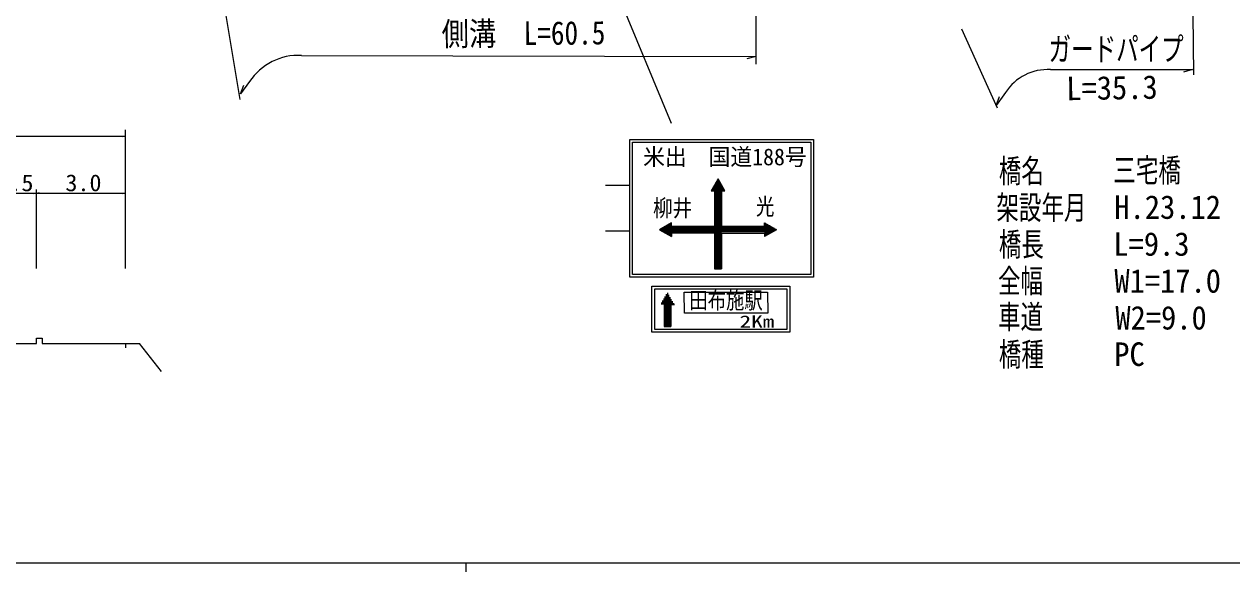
# Model space of a CAD drawing. Units: millimetres, scale not verified. Extents: x 40000 to 680000, y 20000 to 380000.
# Drawn here: x 119900 to 251373, y 204000 to 263649 of the extents above; entities that cross this region are included whole.
import ezdxf
from ezdxf.enums import TextEntityAlignment as Align

# ---------------------------------------------------------------- set-up
doc = ezdxf.new("R2010")
doc.units = ezdxf.units.MM
doc.header["$LTSCALE"] = 1000
for name, color, linetype, lineweight in [('M-BGD', 7, 'Continuous', 25), ('M-STR-HTXT', 7, 'Continuous', 13), ('M-STR-STRC', 7, 'Continuous', 25), ('M-TTL-BAND', 7, 'Continuous', 25)]:
    doc.layers.add(name, color=color, linetype=linetype, lineweight=lineweight)
doc.styles.add('ＭＳ ゴシック', font='')
doc.styles.get('ＭＳ ゴシック').set_extended_font_data('MS Gothic')

msp = doc.modelspace()

# ---------------------------------------------------------------- linework, layer by layer
at = {"layer": 'M-BGD'}
for p, q in [((116713, 228857), (121251, 228857)), ((121251, 228857), (121251, 229462)), ((121251, 229462), (121856, 229462)), ((121856, 229462), (121856, 228857)), ((121856, 228857), (130931, 228857)), ((130931, 228857), (130931, 228403)), ((130931, 228857), (132443, 228857)), ((134863, 225832), (132443, 228857))]:
    msp.add_line(p, q, dxfattribs=at)
at = {"layer": 'M-STR-HTXT'}
for p, q in [((199571, 271661), (199571, 259304)), ((141118, 269101), (143381, 255435)), ((247136, 264731), (247192, 258132)), ((221936, 263127), (225832, 254526)), ((150085, 260245), (199571, 260134)), ((199571, 260134), (198570, 259856)), ((231617, 258702), (247106, 258702)), ((247106, 258702), (246106, 258422)), ((144441, 257387), (143437, 256048)), ((143437, 256048), (143813, 257016)), ((226730, 256212), (225720, 254803)), ((225720, 254803), (226075, 255779)), ((82833, 251467), (130931, 251467)), ((130922, 251465), (130622, 251381)), ((130931, 237055), (130931, 252128)), ((116712, 245247), (121246, 245247)), ((121246, 245247), (120946, 245163)), ((121222, 245243), (121522, 245327)), ((121222, 245243), (130909, 245243)), ((121251, 237055), (121251, 245649)), ((130909, 245243), (130609, 245159))]:
    msp.add_line(p, q, dxfattribs=at)
for centre, radius, start, end in [((149770, 253863), 6390, 87.17987, 146.52588), ((231340, 253203), 5505, 87.12366, 146.86804)]:
    msp.add_arc(centre, radius, start, end, dxfattribs=at)
at = {"layer": 'M-STR-STRC'}
for p, q in [((190386, 252821), (175181, 289498)), ((185823, 236091), (185823, 251091)), ((185823, 251091), (205823, 251091)), ((186123, 236391), (186123, 250791)), ((186123, 250791), (205523, 250791)), ((205523, 250791), (205523, 236391)), ((205823, 251091), (205823, 236091)), ((185823, 246091), (183193, 246091)), ((195436, 246809), (194686, 245509)), ((195925, 245962), (194947, 245962)), ((195850, 246092), (195022, 246092)), ((195775, 246222), (195097, 246222)), ((195700, 246352), (195173, 246352)), ((195625, 246482), (195248, 246482)), ((195550, 246612), (195323, 246612)), ((195475, 246742), (195398, 246742)), ((196186, 245509), (195436, 246809)), ((194686, 245509), (195066, 245509)), ((196150, 245572), (194722, 245572)), ((196075, 245702), (194797, 245702)), ((196000, 245832), (194872, 245832)), ((195066, 245509), (195066, 241632)), ((195806, 245442), (195066, 245442)), ((195806, 245312), (195066, 245312)), ((195806, 245182), (195066, 245182)), ((195806, 245052), (195066, 245052)), ((195806, 244922), (195066, 244922)), ((195806, 244792), (195066, 244792)), ((195806, 244662), (195066, 244662)), ((195806, 245509), (196186, 245509)), ((195806, 245509), (195806, 241632)), ((195806, 244532), (195066, 244532)), ((195806, 244402), (195066, 244402)), ((195806, 244272), (195066, 244272)), ((195806, 244142), (195066, 244142)), ((195806, 244012), (195066, 244012)), ((195806, 243882), (195066, 243882)), ((195806, 243752), (195066, 243752)), ((195806, 243622), (195066, 243622)), ((195806, 243492), (195066, 243492)), ((195806, 243362), (195066, 243362)), ((195806, 243232), (195066, 243232)), ((190365, 242012), (189066, 241262)), ((190365, 241932), (190227, 241932)), ((190365, 241632), (190365, 242012)), ((195806, 243102), (195066, 243102)), ((195806, 242972), (195066, 242972)), ((195806, 242842), (195066, 242842)), ((195806, 242712), (195066, 242712)), ((195806, 242582), (195066, 242582)), ((195806, 242452), (195066, 242452)), ((195806, 242322), (195066, 242322)), ((195806, 242192), (195066, 242192)), ((195806, 242062), (195066, 242062)), ((195806, 241932), (195066, 241932)), ((200507, 242012), (201806, 241262)), ((200507, 241632), (200507, 242012)), ((200646, 241932), (200507, 241932)), ((185823, 241091), (183193, 241091)), ((189066, 241262), (190365, 240512)), ((201772, 241282), (189101, 241282)), ((201616, 241152), (189257, 241152)), ((201546, 241412), (189326, 241412)), ((201390, 241022), (189482, 241022)), ((201321, 241542), (189551, 241542)), ((190365, 240892), (189707, 240892)), ((190365, 241672), (189776, 241672)), ((190365, 240762), (189932, 240762)), ((190365, 241802), (190001, 241802)), ((190365, 240632), (190157, 240632)), ((190365, 241632), (195066, 241632)), ((190365, 240892), (190365, 240512)), ((195066, 240892), (190365, 240892)), ((195806, 241802), (195066, 241802)), ((195806, 241672), (195066, 241672)), ((195806, 240892), (195066, 240892)), ((195066, 240892), (195066, 237014)), ((195806, 240762), (195066, 240762)), ((195806, 240632), (195066, 240632)), ((195806, 241632), (200507, 241632)), ((195806, 240892), (200507, 240892)), ((195806, 240892), (195806, 237014)), ((200871, 241802), (200507, 241802)), ((201096, 241672), (200507, 241672)), ((201806, 241262), (200507, 240512)), ((201165, 240892), (200507, 240892)), ((200507, 240892), (200507, 240512)), ((200940, 240762), (200507, 240762)), ((200715, 240632), (200507, 240632)), ((195806, 240502), (195066, 240502)), ((195806, 240372), (195066, 240372)), ((195806, 240242), (195066, 240242)), ((195806, 240112), (195066, 240112)), ((195806, 239982), (195066, 239982)), ((195806, 239852), (195066, 239852)), ((195806, 239722), (195066, 239722)), ((195806, 239592), (195066, 239592)), ((195806, 239462), (195066, 239462)), ((195806, 239332), (195066, 239332)), ((195806, 239202), (195066, 239202)), ((195806, 239072), (195066, 239072)), ((195806, 238942), (195066, 238942)), ((195806, 238812), (195066, 238812)), ((195806, 238682), (195066, 238682)), ((195806, 238552), (195066, 238552)), ((195806, 238422), (195066, 238422)), ((195806, 238292), (195066, 238292)), ((195806, 238162), (195066, 238162)), ((195806, 238032), (195066, 238032)), ((195806, 237902), (195066, 237902)), ((195806, 237772), (195066, 237772)), ((195806, 237642), (195066, 237642)), ((195806, 237512), (195066, 237512)), ((195806, 237382), (195066, 237382)), ((195806, 237252), (195066, 237252)), ((195806, 237122), (195066, 237122)), ((195066, 237014), (195806, 237014)), ((205823, 236091), (185823, 236091)), ((205523, 236391), (186123, 236391)), ((188241, 230107), (188241, 235107)), ((188241, 235107), (203241, 235107)), ((188541, 230407), (188541, 234807)), ((188541, 234807), (202941, 234807)), ((189830, 230721), (189830, 234224)), ((189960, 230721), (189960, 234380)), ((190090, 230721), (190090, 234155)), ((191765, 234456), (200841, 234456)), ((191774, 232182), (191765, 234456)), ((200841, 234456), (200850, 232182)), ((202941, 234807), (202941, 230407)), ((203241, 235107), (203241, 230107)), ((189310, 233116), (189310, 233324)), ((189440, 233116), (189440, 233549)), ((189570, 233116), (189570, 233774)), ((189570, 233116), (189570, 230721)), ((189700, 230721), (189700, 233999)), ((190220, 230721), (190220, 233930)), ((190310, 233116), (190310, 230721)), ((190310, 233116), (190690, 233116)), ((190350, 233116), (190350, 233705)), ((190480, 233116), (190480, 233480)), ((190610, 233116), (190610, 233254)), ((200850, 232182), (191774, 232182)), ((203241, 230107), (188241, 230107)), ((202941, 230407), (188541, 230407)), ((189570, 230721), (190310, 230721))]:
    msp.add_line(p, q, dxfattribs=at)
at = {"layer": 'M-TTL-BAND'}
for p, q in [((40000, 205000), (579000, 205000)), ((168000, 205000), (168000, 204000))]:
    msp.add_line(p, q, dxfattribs=at)

# ---------------------------------------------------------------- texts
at = {"layer": 'M-STR-HTXT', "style": 'ＭＳ ゴシック'}
for s, rotation, width, p in [('側溝\u3000L=60.5', 0.5, 0.85, (165366, 260523)), ('L=35.3', 1, 0.95, (233384, 254588))]:
    msp.add_text(s, height=2566, rotation=rotation, dxfattribs=dict(at, width=width)).set_placement(p, align=Align.BOTTOM_LEFT)
for s, height, width, p in [('ガードパイプ', 2566, 0.7, (231423, 258885)), ('橋名', 2566, 0.7, (226006, 245613)), ('三宅橋', 2566, 0.7, (238475, 245691)), ('1.5', 1833, 1.05, (116987, 244904)), ('3.0', 1833, 1.05, (124391, 244904)), ('架設年月', 2566, 0.7, (225745, 241618)), ('H.23.12', 2566, 0.95, (238583, 241674)), ('橋長', 2566, 0.7, (226006, 237623)), ('L=9.3', 2566, 0.95, (238475, 237657)), ('全幅', 2566, 0.7, (225919, 233628)), ('W1=17.0', 2566, 0.95, (238583, 233640)), ('車道', 2566, 0.7, (225919, 229719)), ('W2=9.0', 2566, 0.95, (238692, 229623)), ('橋種', 2566, 0.7, (226006, 225637)), ('PC', 2566, 0.95, (238569, 225656))]:
    msp.add_text(s, height=height, dxfattribs=dict(at, width=width)).set_placement(p, align=Align.BOTTOM_LEFT)
at = {"layer": 'M-STR-STRC', "style": 'ＭＳ ゴシック'}
for s, height, width, p in [('米出\u3000国道188号', 1833, 0.95, (187284, 247728)), ('柳井', 1833, 0.85, (188366, 242163)), ('光', 1833, 0.8, (199573, 242318)), ('田布施駅', 1833, 0.8, (192306, 232109)), ('2Km', 1320, 1.4, (197785, 230204))]:
    msp.add_text(s, height=height, dxfattribs=dict(at, width=width)).set_placement(p, align=Align.BOTTOM_LEFT)

doc.saveas('drawing.dxf')
